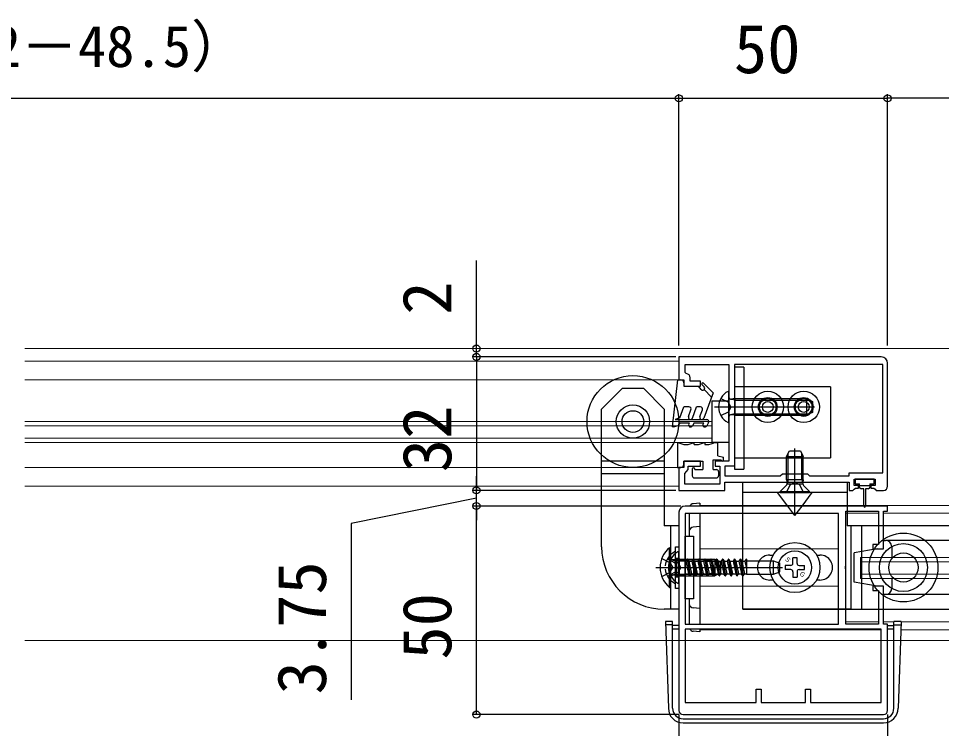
# Model space of a CAD drawing. Units: millimetres, scale not verified. Extents: x -700 to 700, y -1043 to 1038.
# Drawn here: x 34.3 to 255.4, y -784.4 to -614.2 of the extents above; entities that cross this region are included whole.
import ezdxf
from ezdxf.enums import TextEntityAlignment as Align

# ---------------------------------------------------------------- set-up
doc = ezdxf.new("R2010")
doc.units = ezdxf.units.MM
doc.header["$LTSCALE"] = 6
for name, color, linetype in [('0-2_YKK_11', 7, 'Continuous'), ('0-5_YKK_13', 4, 'Continuous'), ('0-7_YKK_D', 6, 'Continuous')]:
    doc.layers.add(name, color=color, linetype=linetype)
doc.layers.add('0-4_YKK_12', color=2, linetype='Continuous', lineweight=18)
doc.styles.add('ＭＳ ゴシック', font='')
doc.styles.get('ＭＳ ゴシック').set_extended_font_data('MS Gothic')

msp = doc.modelspace()

# ---------------------------------------------------------------- linework, layer by layer
at = {"layer": '0-2_YKK_11'}
for p, q in [((242.5, -726.3), (242.5, -696.8)), ((242.5, -731.05), (194, -731.05)), ((192.5, -732.55), (192.5, -780.05)), ((193.5, -781.05), (241.5, -781.05))]:
    msp.add_line(p, q, dxfattribs=at)
for points in [[(241, -695.3), (192.5, -695.3), (192.5, -700.8), (193.7, -700.8), (193.7, -702.3), (197.7, -702.3), (197.7, -701.1), (195.2, -701.1), (195.2, -700.3)], [(194.277, -699.303), (194, -699.004), (194, -697.1), (204.5, -697.1), (204.5, -706.842), (204.62, -707.025), (204.62, -707.575), (204.5, -707.758), (204.5, -720.3), (201.2, -720.3), (201.2, -721.5), (202.3, -721.5), (202.3, -725.8), (193.9, -725.8), (193.9, -723.28), (194.3, -722.79), (194.7, -722.3), (194.7, -721.5), (197.7, -721.5), (197.7, -720.3), (193.7, -720.3), (193.7, -721.8), (192.5, -721.8), (192.5, -727.3), (203.5, -727.3), (203.5, -725.3), (233.3, -725.3), (233.3, -727.3), (234.2, -727.3), (234.496, -727.05), (234.792, -726.8), (235.5, -726.8), (235.5, -726.1), (234.5, -726.1), (234.5, -724.6), (239.5, -724.6), (239.5, -726.1), (238.5, -726.1), (238.5, -726.8), (239.2, -726.8)], [(239.2, -726.8), (239.496, -727.05), (239.792, -727.3), (241.5, -727.3)], [(242.5, -780.05), (242.5, -759.35), (241.5, -759.35), (241.5, -750.3), (239, -750.3), (239, -751.3), (240.3, -751.3), (240.3, -759.35), (232.5, -759.35), (232.5, -746.258), (232.38, -746.075), (232.38, -745.525), (232.5, -745.342), (232.5, -732.25), (240.3, -732.25), (240.3, -740.3), (239, -740.3), (239, -741.3), (241.5, -741.3), (241.5, -732.25), (242.5, -732.25), (242.5, -731.05)]]:
    msp.add_lwpolyline(points, dxfattribs=at)
for points in [[(241.4, -697.1), (205.8, -697.1), (205.8, -721.5), (203.5, -721.5), (203.5, -723.8), (216.8, -723.8), (217.3, -723.3), (223.3, -723.3), (223.8, -723.8), (233.3, -723.8), (233.3, -723.1), (241.4, -723.1)], [(230.7, -732.85), (194, -732.85), (194, -759.35), (230.7, -759.35)], [(241, -760.55), (194, -760.55), (194, -778.15), (211, -778.15), (211, -774.95), (212.2, -774.95), (212.2, -778.15), (222.8, -778.15), (222.8, -774.95), (224, -774.95), (224, -778.15), (241, -778.15)]]:
    msp.add_lwpolyline(points, close=True, dxfattribs=at)
for centre, radius, start, end in [((241, -696.8), 1.5, 0.00001, 89.99999), ((194.2, -700.3), 1, 0.00001, 85.58827), ((241.5, -726.3), 1, 270.00001, 359.99999), ((194, -732.55), 1.5, 90.00001, 179.99999), ((193.5, -780.05), 1, 180.00001, 269.99999), ((241.5, -780.05), 1, 270.00001, 359.99999)]:
    msp.add_arc(centre, radius, start, end, dxfattribs=at)
at = {"layer": '0-4_YKK_12'}
for p, q in [((35.786, -693.3), (366.141, -693.3)), ((35.786, -696.3), (192.5, -696.3)), ((35.786, -700.8), (192.7, -700.8)), ((35.786, -711.8), (200.5, -711.8)), ((35.786, -714.8), (200.5, -714.8)), ((35.786, -721.8), (192.7, -721.8)), ((192.5, -726.3), (35.786, -726.3)), ((197.5, -731.05), (197.5, -730.9)), ((197.5, -730.9), (366.141, -730.9)), ((197.5, -759.35), (197.5, -732.85)), ((241.5, -732.8), (366.141, -732.8)), ((197.5, -741.3), (230.7, -741.3)), ((236, -744.398), (366.141, -744.398)), ((236, -747.398), (366.141, -747.398)), ((197.5, -750.3), (230.7, -750.3)), ((244, -758.8), (241.5, -758.8)), ((366.141, -760.7), (245.658, -760.7)), ((366.141, -758.8), (245.725, -758.8)), ((366.141, -763.3), (35.786, -763.3))]:
    msp.add_line(p, q, dxfattribs=at)
for points in [[(35.786, -710.8), (200.5, -710.8), (200.5, -715.8), (35.786, -715.8)], [(240.3, -758.8), (232.5, -758.8), (232.5, -732.8), (240.3, -732.8)], [(366.141, -748.398), (236, -748.398), (236, -743.398), (366.141, -743.398)], [(240.96, -760.7), (197.5, -760.7), (197.5, -760.55)]]:
    msp.add_lwpolyline(points, dxfattribs=at)
at = {"layer": '0-5_YKK_13'}
for p, q in [((192.2, -700.8), (190.894, -712.1)), ((192.2, -700.8), (193, -700.8)), ((174, -707.8), (179, -702.8)), ((179, -702.8), (184, -702.8)), ((189, -707.8), (184, -702.8)), ((193.7, -701.5), (193.7, -702.3)), ((193.7, -702.3), (197.2, -702.3)), ((197.8, -703.1), (197.2, -702.3)), ((198.554, -702.446), (198.034, -701.927)), ((198.387, -701.573), (200.7, -703.886)), ((200.323, -704.923), (198.554, -703.154)), ((228.8, -702.5), (205.8, -702.5)), ((228.8, -702.5), (228.8, -719.5)), ((200.7, -703.886), (198.485, -709.971)), ((202.534, -705.25), (204.349, -706.155)), ((204.5, -710.896), (204.5, -703.704)), ((205.9, -705.3), (205.088, -705.445)), ((205.9, -705.3), (205.9, -709.3)), ((205.9, -705.3), (223.1, -705.3)), ((223.1, -705.3), (223.1, -709.3)), ((223.1, -705.3), (224.5, -706)), ((192.761, -709.879), (193.7, -707.3)), ((194.922, -707.3), (193.7, -707.3)), ((195.728, -709.971), (196.7, -707.3)), ((197.679, -707.3), (196.7, -707.3)), ((201, -707.3), (224.988, -707.3)), ((204.958, -707.3), (204.349, -706.155)), ((204.958, -707.3), (204.349, -708.445)), ((205.9, -705.679), (204.885, -705.439)), ((205.9, -705.679), (223.858, -705.679)), ((224.5, -706), (224.5, -708.6)), ((174, -718.847), (174, -707.8)), ((189, -707.8), (189, -718.847)), ((194.788, -709.629), (195.392, -707.971)), ((197.545, -709.629), (198.149, -707.971)), ((202.534, -709.35), (204.349, -708.445)), ((205.9, -708.921), (204.885, -709.161)), ((205.9, -709.3), (205.088, -709.155)), ((205.9, -708.921), (223.858, -708.921)), ((205.9, -709.3), (223.1, -709.3)), ((224.5, -708.6), (223.1, -709.3)), ((191.297, -712.1), (192.342, -711.72)), ((192.761, -709.879), (191.606, -710.3)), ((191.606, -710.3), (199.2, -710.3)), ((192.7, -711.1), (192.342, -711.72)), ((192.7, -711.1), (195.045, -711.1)), ((194.901, -711.35), (195.045, -711.1)), ((196.2, -711.1), (195.767, -711.85)), ((196.2, -711.1), (198.449, -711.1)), ((198.305, -711.35), (198.449, -711.1)), ((199.633, -711.05), (199.171, -711.85)), ((191.297, -712.1), (190.894, -712.1)), ((192.2, -715.8), (192.2, -721.8)), ((192.2, -715.8), (192.264, -715.8)), ((196.136, -715.8), (196.2, -715.8)), ((196.2, -716.3), (196.2, -715.8)), ((196.2, -716.3), (196.7, -716.3)), ((198.636, -715.8), (198.7, -715.8)), ((198.7, -715.8), (198.7, -716.3)), ((198.7, -716.3), (199.2, -716.3)), ((201.136, -715.8), (201.8, -715.8)), ((201.8, -719), (201.8, -715.8)), ((218.3, -719.185), (219, -717.785)), ((219, -717.785), (221.6, -717.785)), ((221.6, -717.785), (222.3, -719.185)), ((193.7, -720.3), (198.2, -720.3)), ((193.7, -721.1), (193.7, -720.3)), ((198.2, -720.3), (198.2, -722.3)), ((200.7, -722.3), (200.7, -720)), ((200.7, -720), (202.6, -720)), ((201.8, -719), (203.2, -719.3)), ((203.2, -720), (203.2, -719.3)), ((205.8, -719.5), (228.8, -719.5)), ((218.3, -719.185), (222.3, -719.185)), ((192.2, -721.8), (193, -721.8)), ((195.7, -722.2), (195.7, -723.8)), ((196.3, -722.3), (196.3, -722.2)), ((196.3, -722.3), (198.2, -722.3)), ((200.7, -722.3), (201.5, -722.3)), ((202, -722.8), (202, -723.8)), ((189, -723.3), (174, -723.3)), ((196.2, -724.3), (201.5, -724.3)), ((207.8, -725.3), (232.8, -725.3)), ((218.679, -724.785), (218.44, -725.735)), ((221.921, -724.785), (222.16, -725.735)), ((222.3, -724.785), (222.16, -725.345)), ((216.8, -727.535), (218.23, -726.105)), ((216.8, -727.785), (216.8, -727.535)), ((216.8, -727.535), (223.8, -727.535)), ((222.175, -725.785), (218.425, -725.785)), ((221.445, -725.97), (220.3, -725.361)), ((222.35, -727.785), (221.445, -725.97)), ((235.75, -726.2), (235.75, -725.7)), ((238.25, -726.2), (235.75, -726.2)), ((235.75, -726.5), (235.75, -726.2)), ((236.8, -726.9), (236.15, -726.9)), ((236.8, -731.1), (236.8, -726.9)), ((237.85, -726.9), (237.2, -726.9)), ((237.2, -726.9), (237.2, -731.1)), ((238.25, -725.7), (238.25, -726.2)), ((238.25, -725.7), (239.3, -725.7)), ((238.25, -726.2), (238.25, -726.5)), ((232.8, -727.785), (207.8, -727.785)), ((216.8, -727.785), (223.8, -727.785)), ((197.5, -730.4), (195.93, -730.51)), ((197.5, -730.4), (197.5, -731.05)), ((195, -732.85), (195, -738.3)), ((197.5, -732.85), (197.5, -759.35)), ((192.5, -735.8), (189, -735.8)), ((190.5, -735.8), (190.5, -755.8)), ((192.5, -735.8), (192.5, -755.8)), ((197.5, -736), (195.93, -736.11)), ((281.793, -735.8), (232.8, -735.8)), ((233.8, -755.8), (233.8, -735.8)), ((236.3, -755.8), (236.3, -735.8)), ((366.141, -739.3), (242, -739.3)), ((243.5, -740.8), (243.5, -743.3)), ((190.273, -741.05), (190.5, -741.05)), ((190.273, -750.55), (190.273, -741.05)), ((190.5, -750.55), (190.5, -741.05)), ((191.7, -749.396), (191.7, -742.204)), ((192.5, -749.396), (192.5, -742.204)), ((214.3, -742.8), (215.104, -742.8)), ((225.496, -742.8), (226.3, -742.8)), ((240, -741.3), (234.5, -742.3)), ((234.5, -749.3), (234.5, -742.3)), ((240, -741.3), (241.5, -741.3)), ((188.391, -743.65), (190.407, -744.655)), ((189.734, -743.75), (191.549, -744.655)), ((190.407, -744.655), (191.016, -745.8)), ((190.534, -743.75), (192.349, -744.655)), ((191.9, -744.179), (190.885, -743.939)), ((191.9, -743.8), (191.088, -743.945)), ((192.158, -745.8), (191.549, -744.655)), ((191.7, -743.55), (192.5, -743.55)), ((191.832, -743.898), (192.607, -744.18)), ((191.9, -743.8), (191.9, -747.8)), ((191.9, -743.8), (199.1, -743.8)), ((191.9, -744.179), (199.858, -744.179)), ((192.958, -745.8), (192.349, -744.655)), ((192.607, -744.18), (192.607, -747.42)), ((192.607, -744.18), (194.007, -744.18)), ((193.9, -744.179), (192.885, -743.939)), ((193.9, -743.8), (193.088, -743.945)), ((193.9, -743.8), (193.9, -747.8)), ((193.9, -743.8), (201.1, -743.8)), ((193.9, -744.179), (201.858, -744.179)), ((194.007, -744.18), (194.007, -747.42)), ((194.007, -744.3), (194.192, -744.3)), ((194.481, -743.8), (194.192, -744.3)), ((194.192, -744.3), (194.826, -747.3)), ((194.581, -743.8), (194.481, -743.8)), ((194.481, -743.8), (195.114, -747.8)), ((194.581, -743.8), (194.87, -744.3)), ((194.581, -743.8), (195.214, -747.8)), ((194.87, -744.3), (195.503, -747.3)), ((194.871, -744.3), (195.602, -744.3)), ((195.891, -743.8), (195.602, -744.3)), ((195.602, -744.3), (196.236, -747.3)), ((195.991, -743.8), (195.891, -743.8)), ((195.891, -743.8), (196.524, -747.8)), ((195.991, -743.8), (196.28, -744.3)), ((195.991, -743.8), (196.624, -747.8)), ((196.28, -744.3), (196.913, -747.3)), ((196.281, -744.3), (197.012, -744.3)), ((197.301, -743.8), (197.012, -744.3)), ((197.012, -744.3), (197.646, -747.3)), ((197.401, -743.8), (197.301, -743.8)), ((197.301, -743.8), (197.934, -747.8)), ((197.401, -743.8), (197.69, -744.3)), ((197.401, -743.8), (198.034, -747.8)), ((197.69, -744.3), (198.323, -747.3)), ((197.691, -744.3), (198.422, -744.3)), ((198.711, -743.8), (198.422, -744.3)), ((198.422, -744.3), (199.056, -747.3)), ((198.811, -743.8), (198.711, -743.8)), ((198.711, -743.8), (199.344, -747.8)), ((198.811, -743.8), (199.1, -744.3)), ((198.811, -743.8), (199.444, -747.8)), ((199.1, -743.8), (199.1, -747.8)), ((199.1, -743.8), (200.5, -744.5)), ((199.1, -744.3), (199.733, -747.3)), ((199.101, -744.3), (199.832, -744.3)), ((200.121, -743.8), (199.832, -744.3)), ((199.832, -744.3), (200.466, -747.3)), ((200.221, -743.8), (200.121, -743.8)), ((200.121, -743.8), (200.754, -747.8)), ((200.221, -743.8), (200.51, -744.3)), ((200.221, -743.8), (200.854, -747.8)), ((200.5, -744.5), (200.5, -747.1)), ((200.51, -744.3), (201.143, -747.3)), ((200.511, -744.3), (201.242, -744.3)), ((201.1, -743.8), (201.1, -747.8)), ((201.1, -743.8), (202.5, -744.5)), ((201.531, -743.8), (201.242, -744.3)), ((201.242, -744.3), (201.876, -747.3)), ((201.631, -743.8), (201.531, -743.8)), ((201.531, -743.8), (202.164, -747.8)), ((201.631, -743.8), (201.92, -744.3)), ((201.631, -743.8), (202.264, -747.8)), ((201.92, -744.3), (202.553, -747.3)), ((201.921, -744.3), (202.652, -744.3)), ((202.5, -744.5), (202.5, -747.1)), ((202.941, -743.8), (202.652, -744.3)), ((202.652, -744.3), (203.286, -747.3)), ((203.041, -743.8), (202.941, -743.8)), ((202.941, -743.8), (203.574, -747.8)), ((203.041, -743.8), (203.33, -744.3)), ((203.041, -743.8), (203.674, -747.8)), ((203.33, -744.3), (203.963, -747.3)), ((203.331, -744.3), (204.062, -744.3)), ((204.351, -743.8), (204.062, -744.3)), ((204.062, -744.3), (204.696, -747.3)), ((204.451, -743.8), (204.351, -743.8)), ((204.351, -743.8), (204.984, -747.8)), ((204.451, -743.8), (204.74, -744.3)), ((204.451, -743.8), (205.084, -747.8)), ((204.74, -744.3), (205.373, -747.3)), ((204.741, -744.3), (205.472, -744.3)), ((205.761, -743.8), (205.472, -744.3)), ((205.472, -744.3), (206.106, -747.3)), ((205.861, -743.8), (205.761, -743.8)), ((205.761, -743.8), (206.394, -747.8)), ((205.861, -743.8), (206.15, -744.3)), ((205.861, -743.8), (206.494, -747.8)), ((206.15, -744.3), (206.783, -747.3)), ((206.151, -744.3), (206.882, -744.3)), ((207.171, -743.8), (206.882, -744.3)), ((206.882, -744.3), (207.516, -747.3)), ((207.271, -743.8), (207.171, -743.8)), ((207.171, -743.8), (207.804, -747.8)), ((207.271, -743.8), (207.56, -744.3)), ((207.271, -743.8), (207.904, -747.8)), ((207.56, -744.3), (208.193, -747.3)), ((207.561, -744.3), (208.292, -744.3)), ((208.581, -743.8), (208.292, -744.3)), ((208.292, -744.3), (208.7, -746.231)), ((208.681, -743.8), (208.581, -743.8)), ((208.581, -743.8), (208.7, -744.552)), ((208.681, -743.8), (208.7, -743.833)), ((208.681, -743.8), (208.7, -743.92)), ((208.7, -743.833), (208.7, -747.416)), ((208.7, -744.184), (215.2, -744.184)), ((216.7, -746.87), (216.7, -744.73)), ((219.8, -744.8), (219.8, -743.5)), ((220.8, -743.5), (219.8, -743.5)), ((220.8, -744.8), (220.8, -743.5)), ((187, -745.8), (201.054, -745.8)), ((188.2, -745.8), (217.361, -745.8)), ((188.391, -747.95), (190.407, -746.945)), ((189, -745.8), (202.988, -745.8)), ((189.734, -747.85), (191.549, -746.945)), ((190.407, -746.945), (191.016, -745.8)), ((190.534, -747.85), (192.349, -746.945)), ((191.9, -747.421), (190.885, -747.661)), ((192.158, -745.8), (191.549, -746.945)), ((191.832, -747.702), (192.607, -747.42)), ((191.9, -747.421), (199.858, -747.421)), ((192.958, -745.8), (192.349, -746.945)), ((192.607, -747.42), (194.007, -747.42)), ((193.9, -747.421), (192.885, -747.661)), ((193.9, -747.421), (201.858, -747.421)), ((194.007, -747.3), (194.826, -747.3)), ((195.114, -747.8), (194.826, -747.3)), ((195.214, -747.8), (195.503, -747.3)), ((195.504, -747.3), (196.236, -747.3)), ((196.524, -747.8), (196.236, -747.3)), ((196.624, -747.8), (196.913, -747.3)), ((196.914, -747.3), (197.646, -747.3)), ((197.934, -747.8), (197.646, -747.3)), ((198.034, -747.8), (198.323, -747.3)), ((198.324, -747.3), (199.056, -747.3)), ((199.344, -747.8), (199.056, -747.3)), ((200.5, -747.1), (199.1, -747.8)), ((199.444, -747.8), (199.733, -747.3)), ((199.734, -747.3), (200.466, -747.3)), ((200.754, -747.8), (200.466, -747.3)), ((200.854, -747.8), (201.143, -747.3)), ((202.5, -747.1), (201.1, -747.8)), ((201.144, -747.3), (201.876, -747.3)), ((202.164, -747.8), (201.876, -747.3)), ((202.264, -747.8), (202.553, -747.3)), ((202.554, -747.3), (203.286, -747.3)), ((203.574, -747.8), (203.286, -747.3)), ((203.674, -747.8), (203.963, -747.3)), ((203.964, -747.3), (204.696, -747.3)), ((204.984, -747.8), (204.696, -747.3)), ((205.084, -747.8), (205.373, -747.3)), ((205.374, -747.3), (206.106, -747.3)), ((206.394, -747.8), (206.106, -747.3)), ((206.494, -747.8), (206.783, -747.3)), ((206.784, -747.3), (207.516, -747.3)), ((207.804, -747.8), (207.516, -747.3)), ((207.904, -747.8), (208.193, -747.3)), ((208.194, -747.3), (208.7, -747.3)), ((208.7, -747.416), (215.2, -747.416)), ((215.2, -747.416), (216.7, -746.87)), ((219.3, -746.3), (218, -746.3)), ((220.8, -746.8), (220.8, -748.1)), ((221.3, -745.3), (222.6, -745.3)), ((191.9, -747.8), (191.088, -747.655)), ((191.7, -748.05), (192.5, -748.05)), ((191.9, -747.8), (199.1, -747.8)), ((193.9, -747.8), (193.088, -747.655)), ((193.9, -747.8), (201.1, -747.8)), ((195.114, -747.8), (195.214, -747.8)), ((196.524, -747.8), (196.624, -747.8)), ((197.934, -747.8), (198.034, -747.8)), ((199.344, -747.8), (199.444, -747.8)), ((200.754, -747.8), (200.854, -747.8)), ((202.164, -747.8), (202.264, -747.8)), ((203.574, -747.8), (203.674, -747.8)), ((204.984, -747.8), (205.084, -747.8)), ((206.394, -747.8), (206.494, -747.8)), ((207.804, -747.8), (207.904, -747.8)), ((215.104, -748.8), (214.3, -748.8)), ((226.3, -748.8), (225.496, -748.8)), ((240, -750.3), (234.5, -749.3)), ((243.5, -748.3), (243.5, -750.8)), ((190.273, -750.55), (190.5, -750.55)), ((195, -753.3), (195, -759.35)), ((366.141, -752.3), (242, -752.3)), ((192.5, -755.8), (189, -755.8)), ((197.5, -755.6), (195.93, -755.49)), ((233.799, -755.8), (207.799, -755.8)), ((207.8, -755.8), (281.8, -755.8)), ((191, -758.7), (189.272, -758.7)), ((189.272, -758.7), (190, -779.555)), ((191, -759.55), (189.308, -759.55)), ((191, -779.555), (191, -758.7)), ((191, -759.651), (192.5, -759.651)), ((192.5, -760.55), (191, -760.55)), ((197.5, -760.55), (197.5, -761.2)), ((242.5, -759.701), (244, -759.701)), ((244, -760.55), (242.5, -760.55)), ((245.728, -758.7), (244, -758.7)), ((244, -779.555), (244, -758.7)), ((244, -759.55), (245.692, -759.55)), ((245.728, -758.7), (245, -779.555)), ((197.5, -761.2), (195.93, -761.09)), ((193.5, -782.055), (241.5, -782.055)), ((193.5, -783.055), (241.5, -783.055))]:
    msp.add_line(p, q, dxfattribs=at)
for points in [[(208.1, -697.8), (205.8, -697.8), (205.8, -722.2), (208.1, -722.2)], [(208.1, -697.8), (208.1, -702.5), (208.1, -719.5), (208.1, -722.2)], [(218.679, -724.785), (218.679, -723.3), (218.679, -718.427)], [(220.3, -729.285), (220.3, -723.3), (220.3, -717.297)], [(221.921, -724.785), (221.921, -723.3), (221.921, -718.427)], [(174, -740.8), (174, -726.3), (174, -718.847)], [(189, -720.3), (187.045, -720.3), (175.955, -720.3), (174, -720.3)], [(189, -718.847), (189, -726.3), (189, -735.8)], [(218.3, -724.785), (218.3, -723.3), (218.3, -719.185)], [(222.3, -724.785), (222.3, -723.3), (222.3, -719.185)], [(207.8, -755.8), (207.8, -731.05), (207.8, -725.3)], [(222.3, -724.785), (218.3, -724.785), (218.44, -725.345)], [(232.8, -725.3), (232.8, -731.05), (232.8, -735.8)], [(239.3, -725.7), (239.3, -724.6), (234.7, -724.6), (234.7, -725.7), (235.75, -725.7)], [(218.25, -727.785), (219.155, -725.97), (220.3, -725.361)], [(223.8, -727.785), (223.8, -727.535), (222.37, -726.105)], [(220.3, -733.335), (218.597, -731.05), (216.164, -727.785)], [(220.3, -733.335), (222.003, -731.05), (224.436, -727.785)], [(220.3, -733.335), (220.3, -731.05), (220.3, -727.8)], [(241.5, -741.3), (241.5, -739.3), (242, -739.3)], [(215.2, -747.416), (215.2, -744.184), (216.7, -744.73)], [(219.3, -745.3), (218, -745.3), (218, -746.3)], [(219.8, -746.8), (219.8, -748.1), (220.8, -748.1)], [(221.3, -746.3), (222.6, -746.3), (222.6, -745.3)], [(242, -752.3), (241.5, -752.3), (241.5, -750.3), (240, -750.3)]]:
    msp.add_lwpolyline(points, dxfattribs=at)
for points in [[(200.5, -705.8), (204.5, -705.8), (204.5, -715.8), (200.5, -715.8)], [(194, -738.3), (196, -738.3), (196, -753.3), (194, -753.3)], [(191.7, -740.8), (192.5, -740.8), (192.5, -750.8), (191.7, -750.8)]]:
    msp.add_lwpolyline(points, close=True, dxfattribs=at)
for centre, radius in [((181.5, -710.8), 11), ((213.8, -707.3), 3.75), ((213.8, -707.3), 2.25), ((213.8, -707.3), 2), ((222.4, -707.3), 3.75), ((222.4, -707.3), 2.25), ((222.4, -707.3), 2), ((181.5, -710.8), 4), ((213.8, -707.3), 1.3), ((222.4, -707.3), 1.3), ((181.5, -710.8), 2.6), ((246.298, -745.8), 8.25), ((220.3, -745.8), 6), ((246.298, -745.8), 5.75), ((220.3, -745.8), 4), ((246.298, -745.8), 3.5)]:
    msp.add_circle(centre, radius, dxfattribs=at)
for centre, radius, start, end in [((193, -701.5), 0.7, 0, 90), ((198.2, -702.8), 0.5, 216.8699, 45), ((198.211, -701.75), 0.25, 45, 225), ((206.2, -707.3), 4.2, 117.28096, 242.71904), ((204.346, -703.704), 0.154, 0, 117.28096), ((205, -704.952), 0.5, 180, 280.09096), ((194.922, -707.8), 0.5, 340, 90), ((197.679, -707.8), 0.5, 340, 90), ((195.258, -709.8), 0.5, 160, 340), ((198.015, -709.8), 0.5, 160, 340), ((205, -709.648), 0.5, 79.90904, 180), ((195.334, -711.6), 0.5, 150, 330), ((198.738, -711.6), 0.5, 150, 330), ((199.2, -710.8), 0.5, 330, 90), ((204.346, -710.896), 0.154, 242.71904, 0), ((194.2, -712.3), 4, 241.04498, 298.95502), ((196.7, -712.3), 4, 270, 298.95502), ((199.2, -712.3), 4, 270, 298.95502), ((202.9, -720), 0.3, 180, 0), ((193, -721.1), 0.7, 270, 0), ((196, -722.2), 0.3, 0, 180), ((201.5, -722.8), 0.5, 0, 90), ((196.2, -723.8), 0.5, 180, 270), ((201.5, -723.8), 0.5, 270, 0), ((217.664, -725.539), 0.8, 315, 14.03624), ((222.936, -725.539), 0.8, 165.96376, 225), ((236.15, -726.5), 0.4, 180, 270), ((237.85, -726.5), 0.4, 270, 0), ((196, -731.507), 1, 94, 152.78491), ((237, -731.1), 0.2, 180, 0), ((196, -737.107), 1, 94, 180), ((189, -740.8), 15, 180, 270), ((242, -740.8), 1.5, 0, 90), ((194.1, -745.8), 6.1, 128.85935, 231.14065), ((193.4, -745.8), 4.2, 117.28096, 174.19227), ((194.2, -745.8), 4.2, 117.28096, 242.71904), ((191.546, -742.204), 0.154, 0, 117.28096), ((192.346, -742.204), 0.154, 0, 117.28096), ((214.3, -745.8), 3, 90, 270.00003), ((226.3, -745.8), 3, 270.00003, 90.00006), ((191, -743.452), 0.5, 180, 280.09096), ((191.9, -743.71), 0.2, 180, 250), ((193, -743.452), 0.5, 180, 280.09096), ((219.3, -744.8), 0.5, 270, 0), ((221.3, -744.8), 0.5, 180, 270), ((193.4, -745.8), 4.2, 185.80773, 242.71904), ((219.3, -746.8), 0.5, 0, 90), ((221.3, -746.8), 0.5, 90, 180), ((191, -748.148), 0.5, 79.90904, 180), ((191.546, -749.396), 0.154, 242.71904, 0), ((191.9, -747.89), 0.2, 110, 180), ((192.346, -749.396), 0.154, 242.71904, 0), ((193, -748.148), 0.5, 79.90904, 180), ((242, -750.8), 1.5, 270, 0), ((196, -754.493), 1, 180, 266), ((196, -760.093), 1, 207.21511, 266), ((193.5, -779.555), 3.5, 180, 270), ((193.5, -779.555), 2.5, 180, 270), ((241.5, -779.555), 2.5, 270, 0), ((241.5, -779.555), 3.5, 270, 0)]:
    msp.add_arc(centre, radius, start, end, dxfattribs=at)
at = {"layer": '0-7_YKK_D'}
for p, q in [((192.5, -692.6), (192.5, -632.3)), ((192.5, -692.6), (192.5, -632.3)), ((242.5, -692.6), (242.5, -632.3)), ((242.5, -692.6), (242.5, -632.3)), ((-125, -633.3), (192.5, -633.3)), ((192.5, -633.3), (242.5, -633.3)), ((560, -633.3), (242.5, -633.3)), ((144, -693.3), (144, -672.227)), ((144, -695.3), (144, -693.3)), ((191.8, -695.3), (143, -695.3)), ((191.8, -695.3), (143, -695.3)), ((144, -695.3), (144, -698.7)), ((144, -695.3), (144, -727.3)), ((144, -727.3), (144, -723.9)), ((191.8, -727.3), (143, -727.3)), ((191.8, -727.3), (143, -727.3)), ((144, -731.05), (144, -727.3)), ((144, -731.05), (144, -727.3)), ((193, -731.05), (143, -731.05)), ((193, -731.05), (143, -731.05)), ((144, -781.05), (144, -731.05)), ((144, -731.05), (144, -734.45)), ((192.5, -781.05), (143, -781.05)), ((192.5, -781.05), (192.5, -871.55)), ((192.5, -781.05), (192.5, -841.55)), ((242.5, -781.05), (242.5, -841.55))]:
    msp.add_line(p, q, dxfattribs=at)
msp.add_lwpolyline([(144, -729.175), (114, -735.26), (114, -777.533)], dxfattribs=at)
for centre in [(192.5, -633.3), (192.5, -633.3), (242.5, -633.3), (242.5, -633.3), (144, -693.3), (144, -695.3), (144, -695.3), (144, -727.3), (144, -727.3), (144, -731.05), (144, -731.05), (144, -781.05)]:
    msp.add_circle(centre, 0.85, dxfattribs=at)

# ---------------------------------------------------------------- texts
at = {"layer": '0-5_YKK_13', "style": 'ＭＳ ゴシック'}
for s, p in [('Ｓ', (217.426, -743.993)), ('Ｇ', (220.944, -747.504))]:
    msp.add_text(s, height=1.1, rotation=315, dxfattribs=at).set_placement(p, align=Align.BOTTOM_LEFT)
at = {"layer": '0-7_YKK_D', "style": 'ＭＳ ゴシック'}
for s, height, p in [('WF（規格品＝W1／2－48.5）', 9.971, (-80.614, -628.791)), ('50', 11.73, (205.682, -630.8))]:
    msp.add_text(s, height=height, dxfattribs=at).set_placement(p, align=Align.BOTTOM_LEFT)
for s, p in [('2', (141.5, -685.182)), ('32', (141.5, -722.936)), ('3.75', (111.5, -776.215)), ('50', (141.5, -767.868))]:
    msp.add_text(s, height=11.73, rotation=90, dxfattribs=at).set_placement(p, align=Align.BOTTOM_LEFT)

doc.saveas('drawing.dxf')
